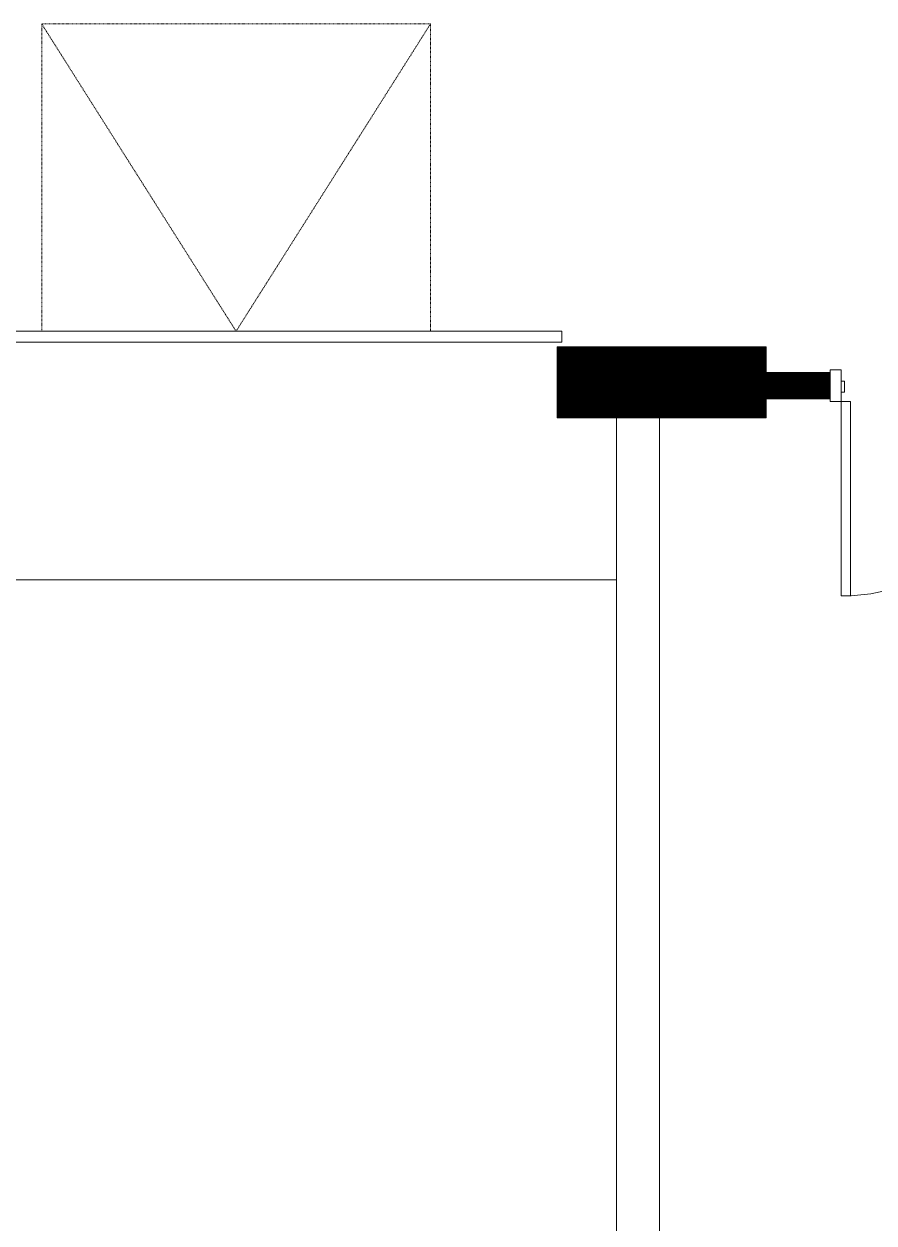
# Model space of a CAD drawing. Header units: inches. Extents: x -675 to 1187, y -924 to 1124.
# Drawn here: x -353.6 to -196.2, y -635 to -413.1 of the extents above; entities that cross this region are included whole.
import ezdxf

# ---------------------------------------------------------------- set-up
doc = ezdxf.new("R2010")
doc.units = ezdxf.units.IN
doc.header["$MEASUREMENT"] = 0
doc.linetypes.add('IMPORT-HIDDEN _2_', pattern=[0.2, 0.1, -0.1])
doc.layers.add('Base_dwg', color=8, linetype='Continuous', lineweight=9)
doc.layers.add('core and shell', color=50, linetype='Continuous', lineweight=9)

# ---------------------------------------------------------------- blocks, each defined once
blk = doc.blocks.new('Base_dwg-531197-Level 1 Copy 1')
at = {"layer": 'core and shell'}
for p, q in [((784.66, 451.08), (745.95, 451.08)), ((784.66, 450.96), (745.95, 450.96)), ((784.66, 450.83), (745.95, 450.83)), ((784.66, 450.71), (745.95, 450.71)), ((784.66, 450.58), (745.95, 450.58)), ((746.02, 438), (746.02, 451.12)), ((746.15, 438), (746.15, 451.12)), ((746.27, 438), (746.27, 451.12)), ((746.4, 438), (746.4, 451.12)), ((746.52, 438), (746.52, 451.12)), ((746.65, 438), (746.65, 451.12)), ((746.77, 438), (746.77, 451.12)), ((746.9, 438), (746.9, 451.12)), ((747.02, 438), (747.02, 451.12)), ((747.15, 438), (747.15, 451.12)), ((747.27, 438), (747.27, 451.12)), ((747.4, 438), (747.4, 451.12)), ((747.52, 438), (747.52, 451.12)), ((747.65, 438), (747.65, 451.12)), ((747.77, 438), (747.77, 451.12)), ((747.9, 438), (747.9, 451.12)), ((748.02, 438), (748.02, 451.12)), ((748.15, 438), (748.15, 451.12)), ((748.27, 438), (748.27, 451.12)), ((748.4, 438), (748.4, 451.12)), ((748.52, 438), (748.52, 451.12)), ((748.65, 438), (748.65, 451.12)), ((748.77, 438), (748.77, 451.12)), ((748.9, 438), (748.9, 451.12)), ((749.02, 438), (749.02, 451.12)), ((749.15, 438), (749.15, 451.12)), ((749.27, 438), (749.27, 451.12)), ((749.4, 438), (749.4, 451.12)), ((749.52, 438), (749.52, 451.12)), ((749.65, 438), (749.65, 451.12)), ((749.77, 438), (749.77, 451.12)), ((749.9, 438), (749.9, 451.12)), ((750.02, 438), (750.02, 451.12)), ((750.15, 438), (750.15, 451.12)), ((750.27, 438), (750.27, 451.12)), ((750.4, 438), (750.4, 451.12)), ((750.52, 438), (750.52, 451.12)), ((750.65, 438), (750.65, 451.12)), ((750.77, 438), (750.77, 451.12)), ((750.9, 438), (750.9, 451.12)), ((751.02, 438), (751.02, 451.12)), ((751.15, 438), (751.15, 451.12)), ((751.27, 438), (751.27, 451.12)), ((751.4, 438), (751.4, 451.12)), ((751.52, 438), (751.52, 451.12)), ((751.65, 438), (751.65, 451.12)), ((751.77, 438), (751.77, 451.12)), ((751.9, 438), (751.9, 451.12)), ((752.02, 438), (752.02, 451.12)), ((752.15, 438), (752.15, 451.12)), ((752.27, 438), (752.27, 451.12)), ((752.4, 438), (752.4, 451.12)), ((752.52, 438), (752.52, 451.12)), ((752.65, 438), (752.65, 451.12)), ((752.77, 438), (752.77, 451.12)), ((752.9, 438), (752.9, 451.12)), ((753.02, 438), (753.02, 451.12)), ((753.15, 438), (753.15, 451.12)), ((753.27, 438), (753.27, 451.12)), ((753.4, 438), (753.4, 451.12)), ((753.52, 438), (753.52, 451.12)), ((753.65, 438), (753.65, 451.12)), ((753.77, 438), (753.77, 451.12)), ((753.9, 438), (753.9, 451.12)), ((754.02, 438), (754.02, 451.12)), ((754.15, 438), (754.15, 451.12)), ((754.27, 438), (754.27, 451.12)), ((754.4, 438), (754.4, 451.12)), ((754.52, 438), (754.52, 451.12)), ((754.65, 438), (754.65, 451.12)), ((754.77, 438), (754.77, 451.12)), ((754.9, 438), (754.9, 451.12)), ((755.02, 438), (755.02, 451.12)), ((755.15, 438), (755.15, 451.12)), ((755.27, 438), (755.27, 451.12)), ((755.4, 438), (755.4, 451.12)), ((755.52, 438), (755.52, 451.12)), ((755.65, 438), (755.65, 451.12)), ((755.77, 438), (755.77, 451.12)), ((755.9, 438), (755.9, 451.12)), ((756.02, 438), (756.02, 451.12)), ((756.15, 438), (756.15, 451.12)), ((756.27, 438), (756.27, 451.12)), ((756.4, 438), (756.4, 451.12)), ((756.52, 438), (756.52, 451.12)), ((756.65, 438), (756.65, 451.12)), ((756.77, 438), (756.77, 451.12)), ((756.9, 438), (756.9, 451.12)), ((757.02, 438), (757.02, 451.12)), ((757.15, 438), (757.15, 451.12)), ((757.27, 438), (757.27, 451.12)), ((757.4, 438), (757.4, 451.12)), ((757.52, 438), (757.52, 451.12)), ((757.65, 438), (757.65, 451.12)), ((757.77, 438), (757.77, 451.12)), ((757.9, 438), (757.9, 451.12)), ((758.02, 438), (758.02, 451.12)), ((758.15, 438), (758.15, 451.12)), ((758.27, 438), (758.27, 451.12)), ((758.4, 438), (758.4, 451.12)), ((758.52, 438), (758.52, 451.12)), ((758.65, 438), (758.65, 451.12)), ((758.77, 438), (758.77, 451.12)), ((758.9, 438), (758.9, 451.12)), ((759.02, 438), (759.02, 451.12)), ((759.15, 438), (759.15, 451.12)), ((759.27, 438), (759.27, 451.12)), ((759.4, 438), (759.4, 451.12)), ((759.52, 438), (759.52, 451.12)), ((759.65, 438), (759.65, 451.12)), ((759.77, 438), (759.77, 451.12)), ((759.9, 438), (759.9, 451.12)), ((760.02, 438), (760.02, 451.12)), ((760.15, 438), (760.15, 451.12)), ((760.27, 438), (760.27, 451.12)), ((760.4, 438), (760.4, 451.12)), ((760.52, 438), (760.52, 451.12)), ((760.65, 438), (760.65, 451.12)), ((760.77, 438), (760.77, 451.12)), ((760.9, 438), (760.9, 451.12)), ((761.02, 438), (761.02, 451.12)), ((761.15, 438), (761.15, 451.12)), ((761.27, 438), (761.27, 451.12)), ((761.4, 438), (761.4, 451.12)), ((761.52, 438), (761.52, 451.12)), ((761.65, 438), (761.65, 451.12)), ((761.77, 438), (761.77, 451.12)), ((761.9, 438), (761.9, 451.12)), ((762.02, 438), (762.02, 451.12)), ((762.15, 438), (762.15, 451.12)), ((762.27, 438), (762.27, 451.12)), ((762.4, 438), (762.4, 451.12)), ((762.52, 438), (762.52, 451.12)), ((762.65, 438), (762.65, 451.12)), ((762.77, 438), (762.77, 451.12)), ((762.9, 438), (762.9, 451.12)), ((763.02, 438), (763.02, 451.12)), ((763.15, 438), (763.15, 451.12)), ((763.27, 438), (763.27, 451.12)), ((763.4, 438), (763.4, 451.12)), ((763.52, 438), (763.52, 451.12)), ((763.65, 438), (763.65, 451.12)), ((763.77, 438), (763.77, 451.12)), ((763.9, 438), (763.9, 451.12)), ((764.02, 438), (764.02, 451.12)), ((764.15, 438), (764.15, 451.12)), ((764.27, 438), (764.27, 451.12)), ((764.4, 438), (764.4, 451.12)), ((764.52, 438), (764.52, 451.12)), ((764.65, 438), (764.65, 451.12)), ((764.77, 438), (764.77, 451.12)), ((764.9, 438), (764.9, 451.12)), ((765.02, 438), (765.02, 451.12)), ((765.15, 438), (765.15, 451.12)), ((765.27, 438), (765.27, 451.12)), ((765.4, 438), (765.4, 451.12)), ((765.52, 438), (765.52, 451.12)), ((765.65, 438), (765.65, 451.12)), ((765.77, 438), (765.77, 451.12)), ((765.9, 438), (765.9, 451.12)), ((766.02, 438), (766.02, 451.12)), ((766.15, 438), (766.15, 451.12)), ((766.27, 438), (766.27, 451.12)), ((766.4, 438), (766.4, 451.12)), ((766.52, 438), (766.52, 451.12)), ((766.65, 438), (766.65, 451.12)), ((766.77, 438), (766.77, 451.12)), ((766.9, 438), (766.9, 451.12)), ((767.02, 438), (767.02, 451.12)), ((767.15, 438), (767.15, 451.12)), ((767.27, 438), (767.27, 451.12)), ((767.4, 438), (767.4, 451.12)), ((767.52, 438), (767.52, 451.12)), ((767.65, 438), (767.65, 451.12)), ((767.77, 438), (767.77, 451.12)), ((767.9, 438), (767.9, 451.12)), ((768.02, 438), (768.02, 451.12)), ((768.15, 438), (768.15, 451.12)), ((768.27, 438), (768.27, 451.12)), ((768.4, 438), (768.4, 451.12)), ((768.52, 438), (768.52, 451.12)), ((768.65, 438), (768.65, 451.12)), ((768.77, 438), (768.77, 451.12)), ((768.9, 438), (768.9, 451.12)), ((769.02, 438), (769.02, 451.12)), ((769.15, 438), (769.15, 451.12)), ((769.27, 438), (769.27, 451.12)), ((769.4, 438), (769.4, 451.12)), ((769.52, 438), (769.52, 451.12)), ((769.65, 438), (769.65, 451.12)), ((769.77, 438), (769.77, 451.12)), ((769.9, 438), (769.9, 451.12)), ((770.02, 438), (770.02, 451.12)), ((770.15, 438), (770.15, 451.12)), ((770.27, 438), (770.27, 451.12)), ((770.4, 438), (770.4, 451.12)), ((770.52, 438), (770.52, 451.12)), ((770.65, 438), (770.65, 451.12)), ((770.77, 438), (770.77, 451.12)), ((770.9, 438), (770.9, 451.12)), ((771.02, 438), (771.02, 451.12)), ((771.15, 438), (771.15, 451.12)), ((771.27, 438), (771.27, 451.12)), ((771.4, 438), (771.4, 451.12)), ((771.52, 438), (771.52, 451.12)), ((771.65, 438), (771.65, 451.12)), ((771.77, 438), (771.77, 451.12)), ((771.9, 438), (771.9, 451.12)), ((772.02, 438), (772.02, 451.12)), ((772.15, 438), (772.15, 451.12)), ((772.27, 438), (772.27, 451.12)), ((772.4, 438), (772.4, 451.12)), ((772.52, 438), (772.52, 451.12)), ((772.65, 438), (772.65, 451.12)), ((772.77, 438), (772.77, 451.12)), ((772.9, 438), (772.9, 451.12)), ((773.02, 438), (773.02, 451.12)), ((773.15, 438), (773.15, 451.12)), ((773.27, 438), (773.27, 451.12)), ((773.4, 438), (773.4, 451.12)), ((773.52, 438), (773.52, 451.12)), ((773.65, 438), (773.65, 451.12)), ((773.77, 438), (773.77, 451.12)), ((773.9, 438), (773.9, 451.12)), ((774.02, 438), (774.02, 451.12)), ((774.15, 438), (774.15, 451.12)), ((774.27, 438), (774.27, 451.12)), ((774.4, 438), (774.4, 451.12)), ((774.52, 438), (774.52, 451.12)), ((774.65, 438), (774.65, 451.12)), ((774.77, 438), (774.77, 451.12)), ((774.9, 438), (774.9, 451.12)), ((775.02, 438), (775.02, 451.12)), ((775.15, 438), (775.15, 451.12)), ((775.27, 438), (775.27, 451.12)), ((775.4, 438), (775.4, 451.12)), ((775.52, 438), (775.52, 451.12)), ((775.65, 438), (775.65, 451.12)), ((775.77, 438), (775.77, 451.12)), ((775.9, 438), (775.9, 451.12)), ((776.02, 438), (776.02, 451.12)), ((776.15, 438), (776.15, 451.12)), ((776.27, 438), (776.27, 451.12)), ((776.4, 438), (776.4, 451.12)), ((776.52, 438), (776.52, 451.12)), ((776.65, 438), (776.65, 451.12)), ((776.77, 438), (776.77, 451.12)), ((776.9, 438), (776.9, 451.12)), ((777.02, 438), (777.02, 451.12)), ((777.15, 438), (777.15, 451.12)), ((777.27, 438), (777.27, 451.12)), ((777.4, 438), (777.4, 451.12)), ((777.52, 438), (777.52, 451.12)), ((777.65, 438), (777.65, 451.12)), ((777.77, 438), (777.77, 451.12)), ((777.9, 438), (777.9, 451.12)), ((778.02, 438), (778.02, 451.12)), ((778.15, 438), (778.15, 451.12)), ((778.27, 438), (778.27, 451.12)), ((778.4, 438), (778.4, 451.12)), ((778.52, 438), (778.52, 451.12)), ((778.65, 438), (778.65, 451.12)), ((778.77, 438), (778.77, 451.12)), ((778.9, 438), (778.9, 451.12)), ((779.02, 438), (779.02, 451.12)), ((779.15, 438), (779.15, 451.12)), ((779.27, 438), (779.27, 451.12)), ((779.4, 438), (779.4, 451.12)), ((779.52, 438), (779.52, 451.12)), ((779.65, 438), (779.65, 451.12)), ((779.77, 438), (779.77, 451.12)), ((779.9, 438), (779.9, 451.12)), ((780.02, 438), (780.02, 451.12)), ((780.15, 438), (780.15, 451.12)), ((780.27, 438), (780.27, 451.12)), ((780.4, 438), (780.4, 451.12)), ((780.52, 438), (780.52, 451.12)), ((780.65, 438), (780.65, 451.12)), ((780.77, 438), (780.77, 451.12)), ((780.9, 438), (780.9, 451.12)), ((781.02, 438), (781.02, 451.12)), ((781.15, 438), (781.15, 451.12)), ((781.27, 438), (781.27, 451.12)), ((781.4, 438), (781.4, 451.12)), ((781.52, 438), (781.52, 451.12)), ((781.65, 438), (781.65, 451.12)), ((781.77, 438), (781.77, 451.12)), ((781.9, 438), (781.9, 451.12)), ((782.02, 438), (782.02, 451.12)), ((782.15, 438), (782.15, 451.12)), ((782.27, 438), (782.27, 451.12)), ((782.4, 438), (782.4, 451.12)), ((782.52, 438), (782.52, 451.12)), ((782.65, 438), (782.65, 451.12)), ((782.77, 438), (782.77, 451.12)), ((782.9, 438), (782.9, 451.12)), ((783.02, 438), (783.02, 451.12)), ((783.15, 438), (783.15, 451.12)), ((783.27, 438), (783.27, 451.12)), ((783.4, 438), (783.4, 451.12)), ((783.52, 438), (783.52, 451.12)), ((783.65, 438), (783.65, 451.12)), ((783.77, 438), (783.77, 451.12)), ((783.9, 438), (783.9, 451.12)), ((784.02, 438), (784.02, 451.12)), ((784.15, 438), (784.15, 451.12)), ((784.27, 438), (784.27, 451.12)), ((784.4, 438), (784.4, 451.12)), ((784.52, 438), (784.52, 451.12)), ((784.65, 438), (784.65, 451.12)), ((784.66, 450.46), (745.95, 450.46)), ((784.66, 450.33), (745.95, 450.33)), ((784.66, 450.21), (745.95, 450.21)), ((784.66, 450.08), (745.95, 450.08)), ((784.66, 449.96), (745.95, 449.96)), ((784.66, 449.83), (745.95, 449.83)), ((784.66, 449.71), (745.95, 449.71)), ((784.66, 449.58), (745.95, 449.58)), ((784.66, 449.46), (745.95, 449.46)), ((784.66, 449.33), (745.95, 449.33)), ((784.66, 449.21), (745.95, 449.21)), ((784.66, 449.08), (745.95, 449.08)), ((784.66, 448.96), (745.95, 448.96)), ((784.66, 448.83), (745.95, 448.83)), ((784.66, 448.71), (745.95, 448.71)), ((784.66, 448.58), (745.95, 448.58)), ((784.66, 448.46), (745.95, 448.46)), ((784.66, 448.33), (745.95, 448.33)), ((784.66, 448.21), (745.95, 448.21)), ((784.66, 448.08), (745.95, 448.08)), ((784.66, 447.96), (745.95, 447.96)), ((784.66, 447.83), (745.95, 447.83)), ((784.66, 447.71), (745.95, 447.71)), ((784.66, 447.58), (745.95, 447.58)), ((784.66, 447.46), (745.95, 447.46)), ((784.66, 447.33), (745.95, 447.33)), ((784.66, 447.21), (745.95, 447.21)), ((784.66, 447.08), (745.95, 447.08)), ((784.66, 446.96), (745.95, 446.96)), ((784.66, 446.83), (745.95, 446.83)), ((784.66, 446.71), (745.95, 446.71)), ((784.66, 446.58), (745.95, 446.58)), ((784.66, 446.46), (745.95, 446.46)), ((784.77, 441.5), (784.77, 446.37)), ((784.9, 441.5), (784.9, 446.37)), ((785.02, 441.5), (785.02, 446.37)), ((785.15, 441.5), (785.15, 446.37)), ((785.27, 441.5), (785.27, 446.37)), ((785.4, 441.5), (785.4, 446.37)), ((785.52, 441.5), (785.52, 446.37)), ((785.65, 441.5), (785.65, 446.37)), ((785.77, 441.5), (785.77, 446.37)), ((785.9, 441.5), (785.9, 446.37)), ((786.02, 441.5), (786.02, 446.37)), ((786.15, 441.5), (786.15, 446.37)), ((786.27, 441.5), (786.27, 446.37)), ((786.4, 441.5), (786.4, 446.37)), ((786.52, 441.5), (786.52, 446.37)), ((786.65, 441.5), (786.65, 446.37)), ((786.77, 441.5), (786.77, 446.37)), ((786.9, 441.5), (786.9, 446.37)), ((787.02, 441.5), (787.02, 446.37)), ((787.15, 441.5), (787.15, 446.37)), ((787.27, 441.5), (787.27, 446.37)), ((787.4, 441.5), (787.4, 446.37)), ((787.52, 441.5), (787.52, 446.37)), ((787.65, 441.5), (787.65, 446.37)), ((787.77, 441.5), (787.77, 446.37)), ((787.9, 441.5), (787.9, 446.37)), ((788.02, 441.5), (788.02, 446.37)), ((788.15, 441.5), (788.15, 446.37)), ((788.27, 441.5), (788.27, 446.37)), ((788.4, 441.5), (788.4, 446.37)), ((788.52, 441.5), (788.52, 446.37)), ((788.65, 441.5), (788.65, 446.37)), ((788.77, 441.5), (788.77, 446.37)), ((788.9, 441.5), (788.9, 446.37)), ((789.02, 441.5), (789.02, 446.37)), ((789.15, 441.5), (789.15, 446.37)), ((789.27, 441.5), (789.27, 446.37)), ((789.4, 441.5), (789.4, 446.37)), ((789.52, 441.5), (789.52, 446.37)), ((789.65, 441.5), (789.65, 446.37)), ((789.77, 441.5), (789.77, 446.37)), ((789.9, 441.5), (789.9, 446.37)), ((790.02, 441.5), (790.02, 446.37)), ((790.15, 441.5), (790.15, 446.37)), ((790.27, 441.5), (790.27, 446.37)), ((790.4, 441.5), (790.4, 446.37)), ((790.52, 441.5), (790.52, 446.37)), ((790.65, 441.5), (790.65, 446.37)), ((790.77, 441.5), (790.77, 446.37)), ((790.9, 441.5), (790.9, 446.37)), ((791.02, 441.5), (791.02, 446.37)), ((791.15, 441.5), (791.15, 446.37)), ((791.27, 441.5), (791.27, 446.37)), ((791.4, 441.5), (791.4, 446.37)), ((791.52, 441.5), (791.52, 446.37)), ((791.65, 441.5), (791.65, 446.37)), ((791.77, 441.5), (791.77, 446.37)), ((791.9, 441.5), (791.9, 446.37)), ((792.02, 441.5), (792.02, 446.37)), ((792.15, 441.5), (792.15, 446.37)), ((792.27, 441.5), (792.27, 446.37)), ((792.4, 441.5), (792.4, 446.37)), ((792.52, 441.5), (792.52, 446.37)), ((792.65, 441.5), (792.65, 446.37)), ((792.77, 441.5), (792.77, 446.37)), ((792.9, 441.5), (792.9, 446.37)), ((793.02, 441.5), (793.02, 446.37)), ((793.15, 441.5), (793.15, 446.37)), ((793.27, 441.5), (793.27, 446.37)), ((793.4, 441.5), (793.4, 446.37)), ((793.52, 441.5), (793.52, 446.37)), ((793.65, 441.5), (793.65, 446.37)), ((793.77, 441.5), (793.77, 446.37)), ((793.9, 441.5), (793.9, 446.37)), ((794.02, 441.5), (794.02, 446.37)), ((794.15, 441.5), (794.15, 446.37)), ((794.27, 441.5), (794.27, 446.37)), ((794.4, 441.5), (794.4, 446.37)), ((794.52, 441.5), (794.52, 446.37)), ((794.65, 441.5), (794.65, 446.37)), ((794.77, 441.5), (794.77, 446.37)), ((794.9, 441.5), (794.9, 446.37)), ((795.02, 441.5), (795.02, 446.37)), ((795.15, 441.5), (795.15, 446.37)), ((795.27, 441.5), (795.27, 446.37)), ((795.4, 441.5), (795.4, 446.37)), ((795.52, 441.5), (795.52, 446.37)), ((795.65, 441.5), (795.65, 446.37)), ((795.77, 441.5), (795.77, 446.37)), ((795.9, 441.5), (795.9, 446.37)), ((796.02, 441.5), (796.02, 446.37)), ((796.15, 441.5), (796.15, 446.37)), ((796.27, 441.5), (796.27, 446.37)), ((796.4, 441.5), (796.4, 446.37)), ((796.52, 441.5), (796.52, 446.37)), ((784.66, 441.46), (745.95, 441.46)), ((784.66, 441.33), (745.95, 441.33)), ((784.66, 441.21), (745.95, 441.21)), ((784.66, 441.08), (745.95, 441.08)), ((784.66, 440.96), (745.95, 440.96)), ((784.66, 440.83), (745.95, 440.83)), ((784.66, 440.71), (745.95, 440.71)), ((784.66, 440.58), (745.95, 440.58)), ((784.66, 440.46), (745.95, 440.46)), ((784.66, 440.33), (745.95, 440.33)), ((784.66, 440.21), (745.95, 440.21)), ((784.66, 440.08), (745.95, 440.08)), ((784.66, 439.96), (745.95, 439.96)), ((784.66, 439.83), (745.95, 439.83)), ((784.66, 439.71), (745.95, 439.71)), ((784.66, 439.58), (745.95, 439.58)), ((784.66, 439.46), (745.95, 439.46)), ((784.66, 439.33), (745.95, 439.33)), ((784.66, 439.21), (745.95, 439.21)), ((784.66, 439.08), (745.95, 439.08)), ((784.66, 438.96), (745.95, 438.96)), ((784.66, 438.83), (745.95, 438.83)), ((784.66, 438.71), (745.95, 438.71)), ((784.66, 438.58), (745.95, 438.58)), ((784.66, 438.46), (745.95, 438.46)), ((784.66, 438.33), (745.95, 438.33)), ((784.66, 438.21), (745.95, 438.21)), ((784.66, 438.08), (745.95, 438.08)), ((610.91, 408), (756.91, 408))]:
    blk.add_line(p, q, dxfattribs=at)
at = {"layer": 'core and shell', "linetype": 'IMPORT-HIDDEN _2_', "flags": 128}
for points in [[(650.48, 454), (650.48, 510.88), (722.48, 510.88)], [(650.48, 510.88), (686.48, 454), (722.48, 510.88), (722.48, 454)]]:
    blk.add_lwpolyline(points, dxfattribs=at)
at = {"layer": 'core and shell', "flags": 128}
for points in [[(622.79, 454), (746.79, 454), (746.79, 453), (746.79, 452), (622.79, 452)], [(745.95, 451.12), (745.95, 438), (784.66, 438), (784.66, 451.12)], [(784.66, 446.37), (784.66, 441.5), (796.54, 441.5), (796.54, 446.37)], [(798.54, 446.87), (796.54, 446.87), (796.54, 441), (798.54, 441)], [(798.54, 444.75), (799.16, 444.75), (799.16, 442.75), (798.54, 442.75)], [(798.54, 441), (800.29, 441), (800.29, 405), (798.54, 405)]]:
    blk.add_lwpolyline(points, close=True, dxfattribs=at)
for points in [[(796.54, 446.33), (784.66, 446.33), (745.95, 446.33)], [(796.54, 446.21), (784.66, 446.21), (745.95, 446.21)], [(796.54, 446.08), (784.66, 446.08), (745.95, 446.08)], [(796.54, 445.96), (784.66, 445.96), (745.95, 445.96)], [(796.54, 445.83), (784.66, 445.83), (745.95, 445.83)], [(796.54, 445.71), (784.66, 445.71), (745.95, 445.71)], [(796.54, 445.58), (784.66, 445.58), (745.95, 445.58)], [(796.54, 445.46), (784.66, 445.46), (745.95, 445.46)], [(796.54, 445.33), (784.66, 445.33), (745.95, 445.33)], [(796.54, 445.21), (784.66, 445.21), (745.95, 445.21)], [(796.54, 445.08), (784.66, 445.08), (745.95, 445.08)], [(796.54, 444.96), (784.66, 444.96), (745.95, 444.96)], [(796.54, 444.83), (784.66, 444.83), (745.95, 444.83)], [(796.54, 444.71), (784.66, 444.71), (745.95, 444.71)], [(796.54, 444.58), (784.66, 444.58), (745.95, 444.58)], [(796.54, 444.46), (784.66, 444.46), (745.95, 444.46)], [(796.54, 444.33), (784.66, 444.33), (745.95, 444.33)], [(796.54, 444.21), (784.66, 444.21), (745.95, 444.21)], [(796.54, 444.08), (784.66, 444.08), (745.95, 444.08)], [(796.54, 443.96), (784.66, 443.96), (745.95, 443.96)], [(796.54, 443.83), (784.66, 443.83), (745.95, 443.83)], [(796.54, 443.71), (784.66, 443.71), (745.95, 443.71)], [(796.54, 443.58), (784.66, 443.58), (745.95, 443.58)], [(796.54, 443.46), (784.66, 443.46), (745.95, 443.46)], [(796.54, 443.33), (784.66, 443.33), (745.95, 443.33)], [(796.54, 443.21), (784.66, 443.21), (745.95, 443.21)], [(796.54, 443.08), (784.66, 443.08), (745.95, 443.08)], [(796.54, 442.96), (784.66, 442.96), (745.95, 442.96)], [(796.54, 442.83), (784.66, 442.83), (745.95, 442.83)], [(796.54, 442.71), (784.66, 442.71), (745.95, 442.71)], [(796.54, 442.58), (784.66, 442.58), (745.95, 442.58)], [(796.54, 442.46), (784.66, 442.46), (745.95, 442.46)], [(796.54, 442.33), (784.66, 442.33), (745.95, 442.33)], [(796.54, 442.21), (784.66, 442.21), (745.95, 442.21)], [(796.54, 442.08), (784.66, 442.08), (745.95, 442.08)], [(796.54, 441.96), (784.66, 441.96), (745.95, 441.96)], [(796.54, 441.83), (784.66, 441.83), (745.95, 441.83)], [(796.54, 441.71), (784.66, 441.71), (745.95, 441.71)], [(796.54, 441.58), (784.66, 441.58), (745.95, 441.58)], [(756.91, 438), (756.91, 0), (764.91, 0), (764.91, 438)]]:
    blk.add_lwpolyline(points, dxfattribs=at)
at = {"layer": 'core and shell'}
blk.add_arc((798.54, 441), 36, 270, 360, dxfattribs=at)

msp = doc.modelspace()

# ---------------------------------------------------------------- block references
at = {"layer": 'Base_dwg', "color": 7, "lineweight": 20}
msp.add_blockref('Base_dwg-531197-Level 1 Copy 1', (-1000.79, -923.95), dxfattribs=at)

doc.saveas('drawing.dxf')
